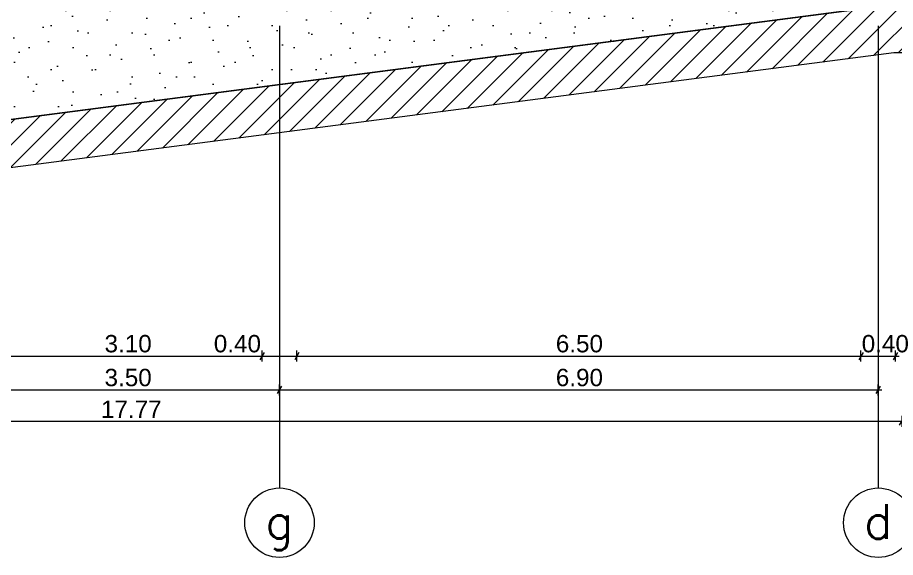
# Model space of a CAD drawing. Header units: millimetres. Extents: x 476244520 to 476657119, y 4620824743 to 4621446928.
# Drawn here: x 476619859 to 476629975, y 4621019597 to 4621025817 of the extents above; entities that cross this region are included whole.
import ezdxf

# ---------------------------------------------------------------- set-up
doc = ezdxf.new("R2010")
doc.units = ezdxf.units.MM
doc.header["$MEASUREMENT"] = 0
for name, color, linetype, lineweight in [('0_Pen_No__42_Pen_No__250_Pen_No__144', 144, 'Continuous', 0), ('2D Drafting - General_Pen_No__7_Pen_No__250', 7, 'Continuous', 0), ('2D Drafting - General_Pen_No__7_Pen_No__7', 7, 'Continuous', 0), ('a-iataki_Pen_No__5_Pen_No__5_Pen_No__142', 142, 'Continuous', 0), ('New_2D Drafting - General_Pen_No__30_Pen_No__9_Pen_No__9_Pen_No__42', 250, 'Continuous', 0), ('New_2D Drafting - General_Pen_No__30_Pen_No__9_Pen_No__9_Pen_No__7', 7, 'Continuous', 0), ('zoma_Pen_No__142', 142, 'Continuous', 0), ('zoma_Pen_No__5_Pen_No__144', 144, 'Continuous', 0)]:
    doc.layers.add(name, color=color, linetype=linetype, lineweight=lineweight)
doc.layers.add('zoma', color=7, linetype='Continuous')
doc.styles.add('GENERATED_STYLE_2', font='arial.ttf')
doc.dimstyles.new('GENERATED_STYLE__1', dxfattribs={"dimtxt": 200, "dimasz": 64.421331, "dimexe": 0.18, "dimexo": 3, "dimgap": 0.09, "dimtad": 1, "dimtih": 1, "dimtoh": 1, "dimlfac": 0.001, "dimzin": 0, "dimdsep": 46, "dimtxsty": 'GENERATED_STYLE_2', "dimblk": 'ARROWHEAD_2', "dimblk1": 'ARROWHEAD_2', "dimblk2": 'ARROWHEAD_2', "dimcen": 0.09, "dimclrd": 142, "dimclre": 142, "dimclrt": 142, "dimadec": 0, "dimazin": 0, "dimtfac": 1, "dimtdec": 4, "dimtmove": 0, "dimatfit": 3, "dimfxl": 1, "dimtolj": 1, "dimtzin": 0, "dimarcsym": 0})
doc.dimstyles.new('GENERATED_STYLE__2', dxfattribs={"dimtxt": 200, "dimasz": 64.421331, "dimexe": 0.18, "dimexo": 3, "dimgap": 0.09, "dimtad": 1, "dimtih": 1, "dimtoh": 1, "dimlfac": 0.001, "dimzin": 0, "dimdsep": 46, "dimtxsty": 'GENERATED_STYLE_2', "dimblk": 'ARROWHEAD_2', "dimblk1": 'ARROWHEAD_2', "dimblk2": 'ARROWHEAD_2', "dimcen": 0.09, "dimclrd": 142, "dimclre": 142, "dimclrt": 142, "dimadec": 0, "dimazin": 0, "dimtfac": 1, "dimtdec": 4, "dimtmove": 2, "dimatfit": 3, "dimfxl": 1, "dimtolj": 1, "dimtzin": 0, "dimarcsym": 0})

# ---------------------------------------------------------------- blocks, each defined once
blk = doc.blocks.new('*D760', base_point=(476844527, 4621385791))
at = {"layer": 'zoma_Pen_No__142', "color": 142, "linetype": 'Continuous', "lineweight": 0, "transparency": 16777216}
for p, q in [((476619401, 4621021570), (476619353, 4621021485)), ((476619377, 4621021464), (476619377, 4621021591)), ((476619377, 4621021527), (476622877, 4621021527)), ((476622901, 4621021570), (476622852, 4621021485)), ((476622877, 4621021464), (476622877, 4621021591))]:
    blk.add_line(p, q, dxfattribs=at)
at = {"layer": 'zoma_Pen_No__142', "color": 142, "lineweight": 0, "transparency": 16777216, "insert": (476620861, 4621021567), "char_height": 200, "attachment_point": 7, "style": 'GENERATED_STYLE_2'}
blk.add_mtext('\\A1;{\\pql;\\fArial CYR|b0|i0|c204|p34;3.50}', dxfattribs=at)
blk = doc.blocks.new('ARROWHEAD_2')
at = {"color": 0, "linetype": 'Continuous', "lineweight": 0}
for p, q in [((0, 0), (-1, 0)), ((-0.38, -0.66), (0.38, 0.66))]:
    blk.add_line(p, q, dxfattribs=at)
blk = doc.blocks.new('*D761', base_point=(476844527, 4621385791))
at = {"layer": 'zoma_Pen_No__142', "color": 142, "linetype": 'Continuous', "lineweight": 0, "transparency": 16777216}
for p, q in [((476622901, 4621021570), (476622852, 4621021485)), ((476622877, 4621021464), (476622877, 4621021591)), ((476622877, 4621021527), (476629777, 4621021527)), ((476629752, 4621021485), (476629801, 4621021570)), ((476629777, 4621021464), (476629777, 4621021591)), ((476629777, 4621021527), (476629818, 4621021527))]:
    blk.add_line(p, q, dxfattribs=at)
at = {"layer": 'zoma_Pen_No__142', "color": 142, "lineweight": 0, "transparency": 16777216, "insert": (476626061, 4621021567), "char_height": 200, "attachment_point": 7, "style": 'GENERATED_STYLE_2'}
blk.add_mtext('\\A1;{\\pql;\\fArial CYR|b0|i0|c204|p34;6.90}', dxfattribs=at)
blk = doc.blocks.new('*D765', base_point=(476844527, 4621385791))
at = {"layer": 'zoma_Pen_No__142', "color": 142, "linetype": 'Continuous', "lineweight": 0, "transparency": 16777216}
for p, q in [((476619601, 4621021959), (476619552, 4621021874)), ((476619576, 4621021853), (476619576, 4621021980)), ((476619576, 4621021917), (476622677, 4621021917)), ((476622701, 4621021959), (476622652, 4621021874)), ((476622677, 4621021853), (476622677, 4621021980))]:
    blk.add_line(p, q, dxfattribs=at)
at = {"layer": 'zoma_Pen_No__142', "color": 142, "lineweight": 0, "transparency": 16777216, "char_height": 200, "attachment_point": 7, "style": 'GENERATED_STYLE_2'}
for s, insert in [('\\A1;{\\pql;\\fArial CYR|b0|i0|c204|p34;3.10}', (476620861, 4621021957)), ('\\A1;{\\pql;\\fArial CYR|b0|i0|c204|p34;0.40}', (476622120, 4621021957))]:
    blk.add_mtext(s, dxfattribs=dict(at, insert=insert))
blk = doc.blocks.new('*D766', base_point=(476844527, 4621385791))
at = {"layer": 'zoma_Pen_No__142', "color": 142, "linetype": 'Continuous', "lineweight": 0, "transparency": 16777216}
for p, q in [((476622701, 4621021959), (476622652, 4621021874)), ((476622677, 4621021853), (476622677, 4621021980)), ((476622677, 4621021917), (476623077, 4621021917)), ((476623101, 4621021959), (476623052, 4621021874)), ((476623077, 4621021853), (476623077, 4621021980))]:
    blk.add_line(p, q, dxfattribs=at)
blk = doc.blocks.new('*D767', base_point=(476844527, 4621385791))
at = {"layer": 'zoma_Pen_No__142', "color": 142, "linetype": 'Continuous', "lineweight": 0, "transparency": 16777216}
for p, q in [((476623101, 4621021959), (476623052, 4621021874)), ((476623077, 4621021853), (476623077, 4621021980)), ((476623077, 4621021917), (476629577, 4621021917)), ((476629601, 4621021959), (476629552, 4621021874)), ((476629577, 4621021853), (476629577, 4621021980))]:
    blk.add_line(p, q, dxfattribs=at)
at = {"layer": 'zoma_Pen_No__142', "color": 142, "lineweight": 0, "transparency": 16777216, "insert": (476626061, 4621021957), "char_height": 200, "attachment_point": 7, "style": 'GENERATED_STYLE_2'}
blk.add_mtext('\\A1;{\\pql;\\fArial CYR|b0|i0|c204|p34;6.50}', dxfattribs=at)
blk = doc.blocks.new('*D768', base_point=(476844527, 4621385791))
at = {"layer": 'zoma_Pen_No__142', "color": 142, "linetype": 'Continuous', "lineweight": 0, "transparency": 16777216}
for p, q in [((476629601, 4621021959), (476629552, 4621021874)), ((476629577, 4621021853), (476629577, 4621021980)), ((476629577, 4621021917), (476629977, 4621021917)), ((476629952, 4621021874), (476630001, 4621021959)), ((476629977, 4621021853), (476629977, 4621021980)), ((476629977, 4621021917), (476630018, 4621021917))]:
    blk.add_line(p, q, dxfattribs=at)
at = {"layer": 'zoma_Pen_No__142', "color": 142, "lineweight": 0, "transparency": 16777216, "insert": (476629586, 4621021957), "char_height": 200, "attachment_point": 7, "style": 'GENERATED_STYLE_2'}
blk.add_mtext('\\A1;{\\pql;\\fArial CYR|b0|i0|c204|p34;0.40}', dxfattribs=at)
blk = doc.blocks.new('*D770', base_point=(476844527, 4621385791))
at = {"layer": 'zoma_Pen_No__142', "color": 142, "linetype": 'Continuous', "lineweight": 0, "transparency": 16777216}
for p, q in [((476612302, 4621021207), (476612253, 4621021122)), ((476612277, 4621021228), (476612277, 4621021101)), ((476630023, 4621021122), (476630072, 4621021207)), ((476630047, 4621021228), (476630047, 4621021101)), ((476612277, 4621021164), (476612236, 4621021164)), ((476630047, 4621021164), (476612277, 4621021164)), ((476630089, 4621021164), (476630047, 4621021164))]:
    blk.add_line(p, q, dxfattribs=at)
at = {"layer": 'zoma_Pen_No__142', "color": 142, "lineweight": 0, "transparency": 16777216, "insert": (476620820, 4621021204), "char_height": 200, "attachment_point": 7, "style": 'GENERATED_STYLE_2'}
blk.add_mtext('\\A1;{\\pql;\\fArial CYR|b0|i0|c204|p34;17.77}', dxfattribs=at)

msp = doc.modelspace()

# ---------------------------------------------------------------- hatches: boundary and pattern name
at = {"layer": '2D Drafting - General_Pen_No__7_Pen_No__7', "linetype": 'Continuous', "lineweight": 0}
h = msp.add_hatch(dxfattribs=at)
h.set_pattern_fill('MASONRY_BLOCK', style=0, pattern_type=2)
h.set_pattern_definition([(45, (476844527.15, 4621385791.04), (-127.27922, 127.27922), [])])
h.paths.add_polyline_path([(476638990.415, 4621025966.681), (476638990.415, 4621025409.695), (476629956.096, 4621025409.695), (476612277.026, 4621023110.182), (476607039.153, 4621023110.189), (476607039.153, 4621023667.311), (476612277.162, 4621023666.024), (476629976.822, 4621025966.681)])
at = {"layer": 'New_2D Drafting - General_Pen_No__30_Pen_No__9_Pen_No__9_Pen_No__42', "linetype": 'Continuous', "lineweight": 0}
h = msp.add_hatch(dxfattribs=at)
h.set_pattern_fill('CUT_STONE', color=250, style=0, pattern_type=2)
h.set_pattern_definition([(45, (476622876.87, 4621034975.24), (-254.5584, 254.5584), [0, -240, 0, -360]), (110, (476623676.87, 4621034975.24), (338.289, 123.127), [0, -176, 0, -304])])
h.paths.add_polyline_path([(476612277.162, 4621025966.024), (476629972.268, 4621025966.024), (476612277.162, 4621023666.024)])

# ---------------------------------------------------------------- linework, layer by layer
at = {"layer": '0_Pen_No__42_Pen_No__250_Pen_No__144', "color": 144, "linetype": 'Continuous', "lineweight": 0}
for centre in [(476622876.867, 4621019996.817), (476629776.868, 4621019996.817)]:
    msp.add_circle(centre, 400, dxfattribs=at)
at = {"layer": '2D Drafting - General_Pen_No__7_Pen_No__250', "color": 7, "linetype": 'Continuous', "lineweight": 0, "flags": 128}
msp.add_lwpolyline([(476638990.415, 4621025966.681), (476638990.415, 4621025409.695), (476629956.096, 4621025409.695), (476612277.026, 4621023110.182), (476607039.153, 4621023110.189), (476607039.153, 4621023667.311), (476612277.162, 4621023666.024), (476629976.822, 4621025966.681)], close=True, dxfattribs=at)
at = {"layer": 'New_2D Drafting - General_Pen_No__30_Pen_No__9_Pen_No__9_Pen_No__7', "color": 7, "linetype": 'Continuous', "lineweight": 0, "flags": 128}
msp.add_lwpolyline([(476612277.162, 4621025966.024), (476629972.268, 4621025966.024), (476612277.162, 4621023666.024)], close=True, dxfattribs=at)
at = {"layer": 'zoma_Pen_No__5_Pen_No__144', "color": 144, "linetype": 'Continuous', "lineweight": 0}
for p, q in [((476622876.868, 4621025721.642), (476622876.868, 4621020396.817)), ((476629776.868, 4621025721.642), (476629776.868, 4621020396.817))]:
    msp.add_line(p, q, dxfattribs=at)

# ---------------------------------------------------------------- texts
at = {"layer": 'a-iataki_Pen_No__5_Pen_No__5_Pen_No__142', "color": 142, "linetype": 'Continuous', "lineweight": 0, "char_height": 400, "attachment_point": 1}
for s, insert in [('\\A1;{\\pql;\\Ftxt.shx;d}', (476629612.742, 4621020212.07)), ('\\A1;{\\pql;\\Ftxt.shx;g}', (476622712.867, 4621020213.27))]:
    msp.add_mtext(s, dxfattribs=dict(at, insert=insert))

# ---------------------------------------------------------------- dimensions: what is measured, and where the dimension line sits
at = {"layer": 'zoma', "color": 142, "linetype": 'Continuous', "lineweight": 0}
dim = msp.add_linear_dim(base=(476612277.151, 4621021164.124), p1=(476630047.229, 4621023635.849), p2=(476612277.151, 4621021916.552), angle=180, dimstyle='GENERATED_STYLE__1', dxfattribs=at)
dim.commit()
dim.dimension.update_dxf_attribs({"geometry": '*D770', "text_midpoint": (476621156.248, 4621021304.124), "dimtype": 160})
for base, p1, p2, dimstyle, picture, middle in [((476629776.868, 4621021527.138), (476622876.868, 4621022391.268), (476629776.868, 4621022692.709), 'GENERATED_STYLE__1', '*D761', (476626320.575, 4621021667.138)), ((476622876.868, 4621021527.138), (476619377.025, 4621021164.124), (476622876.868, 4621022391.268), 'GENERATED_STYLE__1', '*D760', (476621120.654, 4621021667.138)), ((476622676.868, 4621021916.552), (476619576.32, 4621022226.391), (476622676.868, 4621022226.391), 'GENERATED_STYLE__1', '*D765', (476621120.301, 4621022056.552)), ((476623076.868, 4621021916.552), (476622676.868, 4621022226.391), (476623076.868, 4621022226.391), 'GENERATED_STYLE__1', '*D766', (476622380.02, 4621022056.552)), ((476629576.868, 4621021916.552), (476623076.868, 4621022226.391), (476629576.868, 4621022226.391), 'GENERATED_STYLE__1', '*D767', (476626320.575, 4621022056.552)), ((476629976.868, 4621021916.552), (476629576.868, 4621022226.391), (476629976.868, 4621022226.391), 'GENERATED_STYLE__2', '*D768', (476629845.493, 4621022056.552))]:
    dim = msp.add_linear_dim(base=base, p1=p1, p2=p2, dimstyle=dimstyle, dxfattribs=at)
    dim.commit()
    dim.dimension.update_dxf_attribs({"geometry": picture, "text_midpoint": middle, "dimtype": 160})

doc.saveas('drawing.dxf')
